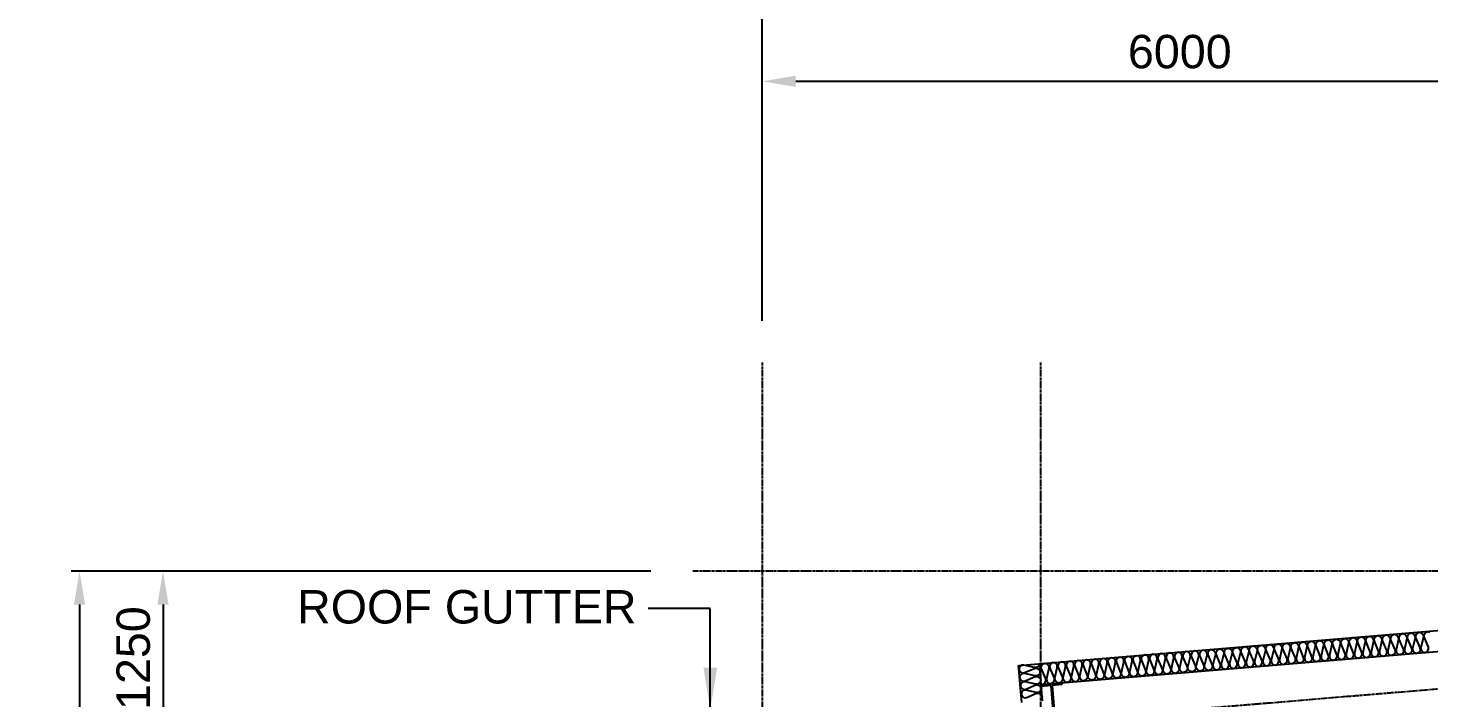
# Model space of a CAD drawing. Header units: millimetres. Extents: x 66027 to 360317, y -114806 to -64032.
# Drawn here: x 307540 to 317607, y -76359 to -71542 of the extents above; entities that cross this region are included whole.
import ezdxf

# ---------------------------------------------------------------- set-up
doc = ezdxf.new("R2010")
doc.units = ezdxf.units.MM
doc.header["$LTSCALE"] = 140
doc.linetypes.add('CENTER', pattern=[2, 1.25, -0.25, 0.25, -0.25])
doc.layers.get('Defpoints').update_dxf_attribs({"color": 175})
for name, color, linetype in [('C_CEN', 1, 'CENTER'), ('C_TEXT_01', 2, 'Continuous'), ('DIM-SCALE', 7, 'Continuous'), ('HAT', 8, 'Continuous')]:
    doc.layers.add(name, color=color, linetype=linetype)
doc.styles.add('Arial', font='arial.ttf')
doc.styles.add('돋움', font='')
doc.styles.get('돋움').set_extended_font_data('Dotum')
doc.dimstyles.new('일반도면_0050', dxfattribs={"dimtxt": 200, "dimasz": 200, "dimexe": 50, "dimexo": 250, "dimgap": 75, "dimtad": 1, "dimdec": 0, "dimzin": 0, "dimdsep": 46, "dimtxsty": 'Arial', "dimcen": -250, "dimclrd": 7, "dimclre": 7, "dimclrt": 2, "dimadec": 0, "dimazin": 0, "dimtfac": 1, "dimtdec": 0, "dimtix": 1, "dimtmove": 2, "dimatfit": 3, "dimfxl": 1, "dimtolj": 1, "dimtzin": 0, "dimarcsym": 0})
doc.dimstyles.new('일반도면_0080', dxfattribs={"dimtxt": 240, "dimasz": 200, "dimexe": 80, "dimexo": 240, "dimgap": 80, "dimtad": 1, "dimdec": 0, "dimzin": 0, "dimdsep": 46, "dimtxsty": '돋움', "dimcen": -400, "dimclrd": 7, "dimclre": 7, "dimclrt": 2, "dimadec": 8, "dimazin": 0, "dimtfac": 1, "dimtdec": 4, "dimtix": 1, "dimtmove": 2, "dimatfit": 3, "dimfxl": 1, "dimtolj": 1, "dimtzin": 0, "dimarcsym": 0})

# ---------------------------------------------------------------- blocks, each defined once
blk = doc.blocks.new('*D184')
at = {"layer": 'Defpoints', "color": 0}
for p in [(318816, -71925), (312816, -73947), (318816, -73947)]:
    blk.add_point(p, dxfattribs=at)
at = {"layer": 'DIM-SCALE', "color": 7, "lineweight": -2}
for p, q in [((312816, -73647), (312816, -71865)), ((318816, -73647), (318816, -71865)), ((313056, -71925), (318576, -71925))]:
    blk.add_line(p, q, dxfattribs=at)
at = {"layer": 'DIM-SCALE', "color": 7}
for points in [[(313056, -71885), (313056, -71965), (312816, -71925)], [(318576, -71885), (318576, -71965), (318816, -71925)]]:
    blk.add_solid(points, dxfattribs=at)
at = {"layer": 'DIM-SCALE', "color": 2, "insert": (315816, -71713), "char_height": 240, "attachment_point": 5, "style": 'Arial'}
blk.add_mtext('\\A1;6000', dxfattribs=at)
blk = doc.blocks.new('*D189')
at = {"layer": 'Defpoints', "color": 0}
for p in [(327816, -71325), (327816, -73347), (312816, -73947)]:
    blk.add_point(p, dxfattribs=at)
at = {"layer": 'DIM-SCALE', "color": 7, "lineweight": -2}
for p, q in [((312816, -73647), (312816, -71265)), ((327816, -73047), (327816, -71265)), ((313056, -71325), (327576, -71325))]:
    blk.add_line(p, q, dxfattribs=at)
at = {"layer": 'DIM-SCALE', "color": 7}
for points in [[(313056, -71285), (313056, -71365), (312816, -71325)], [(327576, -71285), (327576, -71365), (327816, -71325)]]:
    blk.add_solid(points, dxfattribs=at)
at = {"layer": 'DIM-SCALE', "color": 2, "insert": (320316, -71113), "char_height": 240, "attachment_point": 5, "style": 'Arial'}
blk.add_mtext('\\A1;15000', dxfattribs=at)
blk = doc.blocks.new('*D200')
at = {"layer": 'Defpoints', "color": 0}
for p in [(312316, -75447), (307910, -83447), (312541, -83447)]:
    blk.add_point(p, dxfattribs=at)
at = {"layer": 'DIM-SCALE', "color": 7, "lineweight": -2}
for p, q in [((312016, -75447), (307850, -75447)), ((307910, -75687), (307910, -83207)), ((312241, -83447), (307850, -83447))]:
    blk.add_line(p, q, dxfattribs=at)
at = {"layer": 'DIM-SCALE', "color": 7}
for points in [[(307870, -75687), (307950, -75687), (307910, -75447)], [(307870, -83207), (307950, -83207), (307910, -83447)]]:
    blk.add_solid(points, dxfattribs=at)
at = {"layer": 'DIM-SCALE', "color": 2, "insert": (307697, -79447), "char_height": 240, "attachment_point": 5, "rotation": 90, "style": 'Arial'}
blk.add_mtext('\\A1;8000', dxfattribs=at)
blk = doc.blocks.new('*D201')
at = {"layer": 'Defpoints', "color": 0}
for p in [(312316, -75447), (308510, -76697), (312316, -76697)]:
    blk.add_point(p, dxfattribs=at)
at = {"layer": 'DIM-SCALE', "color": 7, "lineweight": -2}
for p, q in [((312016, -75447), (308450, -75447)), ((308510, -75687), (308510, -76457)), ((312016, -76697), (308450, -76697))]:
    blk.add_line(p, q, dxfattribs=at)
at = {"layer": 'DIM-SCALE', "color": 7}
for points in [[(308470, -75687), (308550, -75687), (308510, -75447)], [(308470, -76457), (308550, -76457), (308510, -76697)]]:
    blk.add_solid(points, dxfattribs=at)
at = {"layer": 'DIM-SCALE', "color": 2, "insert": (308297, -76072), "char_height": 240, "attachment_point": 5, "rotation": 90, "style": 'Arial'}
blk.add_mtext('\\A1;1250', dxfattribs=at)
blk = doc.blocks.new('A$C65E96223')
at = {"layer": 'HAT', "color": 8, "ltscale": 0.1, "extrusion": (0, 0, -1)}
for p, q in [((-74, 0), (74, 0)), ((-74, -13), (-74, 0)), ((74, 0), (74, -13)), ((-4, -13), (-74, -13)), ((74, -13), (4, -13)), ((-74, -254), (-4, -254)), ((-74, -267), (-74, -254)), ((74, -267), (-74, -267)), ((4, -254), (74, -254)), ((74, -254), (74, -267))]:
    blk.add_line(p, q, dxfattribs=at)
at = {"layer": 'HAT', "color": 8, "ltscale": 0.1}
for points in [[(-4, -254), (-4, -13)], [(4, -13), (4, -254)]]:
    blk.add_lwpolyline(points, dxfattribs=at)
blk.add_point((1, -100), dxfattribs=at)
blk.add_point((1, -100), dxfattribs=at)

msp = doc.modelspace()

# ---------------------------------------------------------------- linework, layer by layer
at = {"layer": 'C_CEN', "color": 1, "ltscale": 0.1}
for p, q in [((312816.2, -73946.7), (312816.2, -83946.7)), ((314816.2, -73946.7), (314816.2, -83946.7)), ((328316.2, -75446.7), (312316.2, -75446.7)), ((312731.2, -76703.8), (327901.2, -75439.6))]:
    msp.add_line(p, q, dxfattribs=at)
at = {"layer": 'HAT'}
for p, q in [((314658, -76124.8), (325905.1, -75187.5)), ((314819.9, -76261.8), (325768.1, -75349.5)), ((317341.5, -75907.2), (317357.4, -75899.8)), ((317357.4, -75899.8), (317374.4, -75904.5)), ((317392.1, -75918), (317401.3, -75902.2)), ((317401.3, -75902.2), (317417.2, -75894.9)), ((317417.2, -75894.9), (317434.2, -75899.5)), ((317434.2, -75899.5), (317445.9, -75913.5)), ((317451.9, -75913), (317461.1, -75897.2)), ((317461.1, -75897.2), (317477, -75889.9)), ((317477, -75889.9), (317494, -75894.5)), ((317494, -75894.5), (317505.7, -75908.6)), ((317511.6, -75908.1), (317520.9, -75892.2)), ((317520.9, -75892.2), (317536.8, -75884.9)), ((317536.8, -75884.9), (317553.8, -75889.5)), ((317553.8, -75889.5), (317565.5, -75903.6)), ((317565.5, -75903.6), (317566.8, -75920)), ((317571.4, -75903.1), (317580.7, -75887.3)), ((317572.8, -75919.5), (317571.4, -75903.1)), ((317580.7, -75887.3), (317596.6, -75879.9)), ((317596.6, -75879.9), (317613.5, -75884.5)), ((316085.8, -76011.8), (316101.8, -76004.5)), ((316101.8, -76004.5), (316118.7, -76009.1)), ((316145.6, -76006.8), (316161.6, -75999.5)), ((316161.6, -75999.5), (316178.5, -76004.1)), ((316178.5, -76004.1), (316190.2, -76018.2)), ((316196.2, -76017.7), (316205.4, -76001.9)), ((316205.4, -76001.9), (316221.4, -75994.5)), ((316221.4, -75994.5), (316238.3, -75999.1)), ((316238.3, -75999.1), (316250, -76013.2)), ((316256, -76012.7), (316265.2, -75996.9)), ((316265.2, -75996.9), (316281.2, -75989.5)), ((316281.2, -75989.5), (316298.1, -75994.1)), ((316298.1, -75994.1), (316309.8, -76008.2)), ((316315.8, -76007.7), (316325, -75991.9)), ((316325, -75991.9), (316341, -75984.6)), ((316341, -75984.6), (316357.9, -75989.2)), ((316357.9, -75989.2), (316369.6, -76003.2)), ((316369.6, -76003.2), (316371, -76019.7)), ((316375.6, -76002.7), (316384.8, -75986.9)), ((316377, -76019.2), (316375.6, -76002.7)), ((316384.8, -75986.9), (316400.8, -75979.6)), ((316400.8, -75979.6), (316417.7, -75984.2)), ((316417.7, -75984.2), (316429.4, -75998.3)), ((316429.4, -75998.3), (316430.8, -76014.7)), ((316435.4, -75997.8), (316444.6, -75981.9)), ((316436.8, -76014.2), (316435.4, -75997.8)), ((316444.6, -75981.9), (316460.5, -75974.6)), ((316460.5, -75974.6), (316477.5, -75979.2)), ((316477.5, -75979.2), (316489.2, -75993.3)), ((316489.2, -75993.3), (316490.6, -76009.7)), ((316495.2, -75992.8), (316504.4, -75977)), ((316496.5, -76009.2), (316495.2, -75992.8)), ((316504.4, -75977), (316520.3, -75969.6)), ((316520.3, -75969.6), (316537.3, -75974.2)), ((316550.4, -76004.7), (316532.7, -76081.5)), ((316537.3, -75974.2), (316549, -75988.3)), ((316549, -75988.3), (316550.4, -76004.7)), ((316555, -75987.8), (316564.2, -75972)), ((316556.3, -76004.2), (316555, -75987.8)), ((316586.5, -76077), (316556.3, -76004.2)), ((316564.2, -75972), (316580.1, -75964.6)), ((316580.1, -75964.6), (316597.1, -75969.2)), ((316610.1, -75999.7), (316592.5, -76076.5)), ((316597.1, -75969.2), (316608.8, -75983.3)), ((316608.8, -75983.3), (316610.1, -75999.7)), ((316614.8, -75982.8), (316624, -75967)), ((316616.1, -75999.3), (316614.8, -75982.8)), ((316646.3, -76072), (316616.1, -75999.3)), ((316624, -75967), (316639.9, -75959.6)), ((316639.9, -75959.6), (316656.9, -75964.2)), ((316669.9, -75994.8), (316652.3, -76071.5)), ((316656.9, -75964.2), (316668.6, -75978.3)), ((316668.6, -75978.3), (316669.9, -75994.8)), ((316674.6, -75977.8), (316683.8, -75962)), ((316675.9, -75994.3), (316674.6, -75977.8)), ((316706.1, -76067), (316675.9, -75994.3)), ((316683.8, -75962), (316699.7, -75954.7)), ((316699.7, -75954.7), (316716.7, -75959.3)), ((316729.7, -75989.8), (316712, -76066.5)), ((316716.7, -75959.3), (316728.4, -75973.3)), ((316728.4, -75973.3), (316729.7, -75989.8)), ((316734.3, -75972.8), (316743.6, -75957)), ((316735.7, -75989.3), (316734.3, -75972.8)), ((316765.9, -76062), (316735.7, -75989.3)), ((316743.6, -75957), (316759.5, -75949.7)), ((316759.5, -75949.7), (316776.4, -75954.3)), ((316789.5, -75984.8), (316771.8, -76061.5)), ((316776.4, -75954.3), (316788.2, -75968.4)), ((316788.2, -75968.4), (316789.5, -75984.8)), ((316794.1, -75967.9), (316803.4, -75952)), ((316795.5, -75984.3), (316794.1, -75967.9)), ((316825.7, -76057.1), (316795.5, -75984.3)), ((316803.4, -75952), (316819.3, -75944.7)), ((316819.3, -75944.7), (316836.2, -75949.3)), ((316849.3, -75979.8), (316831.6, -76056.6)), ((316836.2, -75949.3), (316848, -75963.4)), ((316848, -75963.4), (316849.3, -75979.8)), ((316853.9, -75962.9), (316863.1, -75947.1)), ((316855.3, -75979.3), (316853.9, -75962.9)), ((316885.4, -76052.1), (316855.3, -75979.3)), ((316863.1, -75947.1), (316879.1, -75939.7)), ((316879.1, -75939.7), (316896, -75944.3)), ((316909.1, -75974.8), (316891.4, -76051.6)), ((316896, -75944.3), (316907.7, -75958.4)), ((316907.7, -75958.4), (316909.1, -75974.8)), ((316913.7, -75957.9), (316922.9, -75942.1)), ((316915.1, -75974.3), (316913.7, -75957.9)), ((316945.2, -76047.1), (316915.1, -75974.3)), ((316922.9, -75942.1), (316938.9, -75934.7)), ((316938.9, -75934.7), (316955.8, -75939.3)), ((316968.9, -75969.9), (316951.2, -76046.6)), ((316955.8, -75939.3), (316967.5, -75953.4)), ((316967.5, -75953.4), (316968.9, -75969.9)), ((316973.5, -75952.9), (316982.7, -75937.1)), ((316974.9, -75969.4), (316973.5, -75952.9)), ((317005, -76042.1), (316974.9, -75969.4)), ((316982.7, -75937.1), (316998.7, -75929.7)), ((316998.7, -75929.7), (317015.6, -75934.4)), ((317028.7, -75964.9), (317011, -76041.6)), ((317015.6, -75934.4), (317027.3, -75948.4)), ((317027.3, -75948.4), (317028.7, -75964.9)), ((317033.3, -75947.9), (317042.5, -75932.1)), ((317034.7, -75964.4), (317033.3, -75947.9)), ((317064.8, -76037.1), (317034.7, -75964.4)), ((317042.5, -75932.1), (317058.5, -75924.8)), ((317058.5, -75924.8), (317075.4, -75929.4)), ((317088.5, -75959.9), (317070.8, -76036.6)), ((317075.4, -75929.4), (317087.1, -75943.4)), ((317087.1, -75943.4), (317088.5, -75959.9)), ((317093.1, -75942.9), (317102.3, -75927.1)), ((317094.5, -75959.4), (317093.1, -75942.9)), ((317124.6, -76032.1), (317094.5, -75959.4)), ((317102.3, -75927.1), (317118.3, -75919.8)), ((317118.3, -75919.8), (317135.2, -75924.4)), ((317148.3, -75954.9), (317130.6, -76031.6)), ((317135.2, -75924.4), (317146.9, -75938.5)), ((317146.9, -75938.5), (317148.3, -75954.9)), ((317152.9, -75938), (317162.1, -75922.1)), ((317154.3, -75954.4), (317152.9, -75938)), ((317184.4, -76027.2), (317154.3, -75954.4)), ((317162.1, -75922.1), (317178.1, -75914.8)), ((317178.1, -75914.8), (317195, -75919.4)), ((317208.1, -75949.9), (317190.4, -76026.7)), ((317195, -75919.4), (317206.7, -75933.5)), ((317206.7, -75933.5), (317208.1, -75949.9)), ((317212.7, -75933), (317221.9, -75917.2)), ((317214.1, -75949.4), (317212.7, -75933)), ((317244.2, -76022.2), (317214.1, -75949.4)), ((317221.9, -75917.2), (317237.8, -75909.8)), ((317237.8, -75909.8), (317254.8, -75914.4)), ((317267.9, -75944.9), (317250.2, -76021.7)), ((317254.8, -75914.4), (317266.5, -75928.5)), ((317266.5, -75928.5), (317267.9, -75944.9)), ((317272.5, -75928), (317281.7, -75912.2)), ((317273.8, -75944.4), (317272.5, -75928)), ((317304, -76017.2), (317273.8, -75944.4)), ((317281.7, -75912.2), (317297.6, -75904.8)), ((317297.6, -75904.8), (317314.6, -75909.4)), ((317327.7, -75940), (317310, -76016.7)), ((317314.6, -75909.4), (317326.3, -75923.5)), ((317326.3, -75923.5), (317327.7, -75940)), ((317332.3, -75923), (317341.5, -75907.2)), ((317333.6, -75939.5), (317332.3, -75923)), ((317363.8, -76012.2), (317333.6, -75939.5)), ((317387.5, -75935), (317369.8, -76011.7)), ((317374.4, -75904.5), (317386.1, -75918.5)), ((317386.1, -75918.5), (317387.5, -75935)), ((317393.4, -75934.5), (317392.1, -75918)), ((317423.6, -76007.2), (317393.4, -75934.5)), ((317447.2, -75930), (317429.6, -76006.7)), ((317445.9, -75913.5), (317447.2, -75930)), ((317453.2, -75929.5), (317451.9, -75913)), ((317483.4, -76002.2), (317453.2, -75929.5)), ((317484.7, -76018.7), (317483.4, -76002.2)), ((317507, -75925), (317489.4, -76001.7)), ((317489.4, -76001.7), (317490.7, -76018.2)), ((317505.7, -75908.6), (317507, -75925)), ((317513, -75924.5), (317511.6, -75908.1)), ((317543.2, -75997.3), (317513, -75924.5)), ((317544.5, -76013.7), (317543.2, -75997.3)), ((317566.8, -75920), (317549.1, -75996.8)), ((317549.1, -75996.8), (317550.5, -76013.2)), ((317603, -75992.3), (317572.8, -75919.5)), ((317604.3, -76008.7), (317603, -75992.3)), ((314905.9, -76104.1), (314890, -76111.5)), ((314922.9, -76108.7), (314905.9, -76104.1)), ((314965.7, -76099.2), (314949.8, -76106.5)), ((314982.7, -76103.8), (314965.7, -76099.2)), ((314994.4, -76117.8), (314982.7, -76103.8)), ((315009.6, -76101.5), (315000.4, -76117.3)), ((315025.5, -76094.2), (315009.6, -76101.5)), ((315042.5, -76098.8), (315025.5, -76094.2)), ((315054.2, -76112.9), (315042.5, -76098.8)), ((315069.4, -76096.5), (315060.1, -76112.4)), ((315085.3, -76089.2), (315069.4, -76096.5)), ((315102.3, -76093.8), (315085.3, -76089.2)), ((315114, -76107.9), (315102.3, -76093.8)), ((315129.2, -76091.6), (315119.9, -76107.4)), ((315145.1, -76084.2), (315129.2, -76091.6)), ((315162, -76088.8), (315145.1, -76084.2)), ((315173.8, -76102.9), (315162, -76088.8)), ((315175.1, -76119.3), (315173.8, -76102.9)), ((315189, -76086.6), (315179.7, -76102.4)), ((315179.7, -76102.4), (315181.1, -76118.8)), ((315204.9, -76079.2), (315189, -76086.6)), ((315221.8, -76083.8), (315204.9, -76079.2)), ((315233.5, -76097.9), (315221.8, -76083.8)), ((315234.9, -76114.4), (315233.5, -76097.9)), ((315248.7, -76081.6), (315239.5, -76097.4)), ((315239.5, -76097.4), (315240.9, -76113.9)), ((315264.7, -76074.2), (315248.7, -76081.6)), ((315281.6, -76078.8), (315264.7, -76074.2)), ((315293.3, -76092.9), (315281.6, -76078.8)), ((315294.7, -76109.4), (315293.3, -76092.9)), ((315308.5, -76076.6), (315299.3, -76092.4)), ((315299.3, -76092.4), (315300.7, -76108.9)), ((315324.5, -76069.3), (315308.5, -76076.6)), ((315341.4, -76073.9), (315324.5, -76069.3)), ((315336.8, -76181.1), (315354.5, -76104.4)), ((315353.1, -76087.9), (315341.4, -76073.9)), ((315354.5, -76104.4), (315353.1, -76087.9)), ((315368.3, -76071.6), (315359.1, -76087.4)), ((315359.1, -76087.4), (315360.5, -76103.9)), ((315360.5, -76103.9), (315390.6, -76176.6)), ((315384.3, -76064.3), (315368.3, -76071.6)), ((315401.2, -76068.9), (315384.3, -76064.3)), ((315396.6, -76176.1), (315414.3, -76099.4)), ((315412.9, -76083), (315401.2, -76068.9)), ((315414.3, -76099.4), (315412.9, -76083)), ((315428.1, -76066.6), (315418.9, -76082.5)), ((315418.9, -76082.5), (315420.3, -76098.9)), ((315420.3, -76098.9), (315450.4, -76171.7)), ((315444.1, -76059.3), (315428.1, -76066.6)), ((315461, -76063.9), (315444.1, -76059.3)), ((315456.4, -76171.2), (315474.1, -76094.4)), ((315472.7, -76078), (315461, -76063.9)), ((315474.1, -76094.4), (315472.7, -76078)), ((315487.9, -76061.7), (315478.7, -76077.5)), ((315478.7, -76077.5), (315480.1, -76093.9)), ((315480.1, -76093.9), (315510.2, -76166.7)), ((315503.9, -76054.3), (315487.9, -76061.7)), ((315520.8, -76058.9), (315503.9, -76054.3)), ((315516.2, -76166.2), (315533.9, -76089.4)), ((315532.5, -76073), (315520.8, -76058.9)), ((315533.9, -76089.4), (315532.5, -76073)), ((315547.7, -76056.7), (315538.5, -76072.5)), ((315538.5, -76072.5), (315539.9, -76088.9)), ((315539.9, -76088.9), (315570, -76161.7)), ((315563.7, -76049.3), (315547.7, -76056.7)), ((315580.6, -76053.9), (315563.7, -76049.3)), ((315576, -76161.2), (315593.7, -76084.5)), ((315592.3, -76068), (315580.6, -76053.9)), ((315593.7, -76084.5), (315592.3, -76068)), ((315607.5, -76051.7), (315598.3, -76067.5)), ((315598.3, -76067.5), (315599.7, -76084)), ((315599.7, -76084), (315629.8, -76156.7)), ((315623.4, -76044.3), (315607.5, -76051.7)), ((315640.4, -76049), (315623.4, -76044.3)), ((315635.8, -76156.2), (315653.5, -76079.5)), ((315652.1, -76063), (315640.4, -76049)), ((315653.5, -76079.5), (315652.1, -76063)), ((315667.3, -76046.7), (315658.1, -76062.5)), ((315658.1, -76062.5), (315659.4, -76079)), ((315659.4, -76079), (315689.6, -76151.7)), ((315683.2, -76039.4), (315667.3, -76046.7)), ((315700.2, -76044), (315683.2, -76039.4)), ((315695.6, -76151.2), (315713.3, -76074.5)), ((315711.9, -76058), (315700.2, -76044)), ((315713.3, -76074.5), (315711.9, -76058)), ((315727.1, -76041.7), (315717.9, -76057.5)), ((315717.9, -76057.5), (315719.2, -76074)), ((315719.2, -76074), (315749.4, -76146.7)), ((315743, -76034.4), (315727.1, -76041.7)), ((315760, -76039), (315743, -76034.4)), ((315755.4, -76146.2), (315773.1, -76069.5)), ((315771.7, -76053.1), (315760, -76039)), ((315773.1, -76069.5), (315771.7, -76053.1)), ((315786.9, -76036.7), (315777.7, -76052.6)), ((315777.7, -76052.6), (315779, -76069)), ((315779, -76069), (315809.2, -76141.8)), ((315802.8, -76029.4), (315786.9, -76036.7)), ((315819.8, -76034), (315802.8, -76029.4)), ((315815.2, -76141.3), (315832.8, -76064.5)), ((315831.5, -76048.1), (315819.8, -76034)), ((315832.8, -76064.5), (315831.5, -76048.1)), ((315846.7, -76031.8), (315837.5, -76047.6)), ((315837.5, -76047.6), (315838.8, -76064)), ((315838.8, -76064), (315869, -76136.8)), ((315862.6, -76024.4), (315846.7, -76031.8)), ((315879.6, -76029), (315862.6, -76024.4)), ((315874.9, -76136.3), (315892.6, -76059.5)), ((315891.3, -76043.1), (315879.6, -76029)), ((315892.6, -76059.5), (315891.3, -76043.1)), ((315906.5, -76026.8), (315897.2, -76042.6)), ((315897.2, -76042.6), (315898.6, -76059)), ((315898.6, -76059), (315928.8, -76131.8)), ((315922.4, -76019.4), (315906.5, -76026.8)), ((315939.3, -76024), (315922.4, -76019.4)), ((315934.7, -76131.3), (315952.4, -76054.6)), ((315951.1, -76038.1), (315939.3, -76024)), ((315952.4, -76054.6), (315951.1, -76038.1)), ((315966.3, -76021.8), (315957, -76037.6)), ((315957, -76037.6), (315958.4, -76054.1)), ((315958.4, -76054.1), (315988.6, -76126.8)), ((315982.2, -76014.4), (315966.3, -76021.8)), ((315999.1, -76019.1), (315982.2, -76014.4)), ((315994.5, -76126.3), (316012.2, -76049.6)), ((316010.9, -76033.1), (315999.1, -76019.1)), ((316012.2, -76049.6), (316010.9, -76033.1)), ((316026, -76016.8), (316016.8, -76032.6)), ((316016.8, -76032.6), (316018.2, -76049.1)), ((316018.2, -76049.1), (316048.3, -76121.8)), ((316042, -76009.5), (316026, -76016.8)), ((316042, -76009.5), (316058.9, -76014.1)), ((316072, -76044.6), (316054.3, -76121.3)), ((316058.9, -76014.1), (316070.6, -76028.2)), ((316070.6, -76028.2), (316072, -76044.6)), ((316076.6, -76027.7), (316085.8, -76011.8)), ((316078, -76044.1), (316076.6, -76027.7)), ((316108.1, -76116.8), (316078, -76044.1)), ((316131.8, -76039.6), (316114.1, -76116.3)), ((316118.7, -76009.1), (316130.4, -76023.2)), ((316130.4, -76023.2), (316131.8, -76039.6)), ((316136.4, -76022.7), (316145.6, -76006.8)), ((316137.8, -76039.1), (316136.4, -76022.7)), ((316167.9, -76111.9), (316137.8, -76039.1)), ((316191.6, -76034.6), (316173.9, -76111.4)), ((316190.2, -76018.2), (316191.6, -76034.6)), ((316197.6, -76034.1), (316196.2, -76017.7)), ((316227.7, -76106.9), (316197.6, -76034.1)), ((316251.4, -76029.6), (316233.7, -76106.4)), ((316250, -76013.2), (316251.4, -76029.6)), ((316257.4, -76029.1), (316256, -76012.7)), ((316287.5, -76101.9), (316257.4, -76029.1)), ((316288.9, -76118.3), (316287.5, -76101.9)), ((316311.2, -76024.7), (316293.5, -76101.4)), ((316293.5, -76101.4), (316294.9, -76117.8)), ((316309.8, -76008.2), (316311.2, -76024.7)), ((316317.2, -76024.2), (316315.8, -76007.7)), ((316347.3, -76096.9), (316317.2, -76024.2)), ((316348.7, -76113.4), (316347.3, -76096.9)), ((316371, -76019.7), (316353.3, -76096.4)), ((316353.3, -76096.4), (316354.7, -76112.9)), ((316407.1, -76091.9), (316377, -76019.2)), ((316408.5, -76108.4), (316407.1, -76091.9)), ((316430.8, -76014.7), (316413.1, -76091.4)), ((316413.1, -76091.4), (316414.5, -76107.9)), ((316466.9, -76086.9), (316436.8, -76014.2)), ((316459, -76119.2), (316468.3, -76103.4)), ((316468.3, -76103.4), (316466.9, -76086.9)), ((316490.6, -76009.7), (316472.9, -76086.4)), ((316472.9, -76086.4), (316474.2, -76102.9)), ((316474.2, -76102.9), (316486, -76117)), ((316526.7, -76082), (316496.5, -76009.2)), ((316518.8, -76114.2), (316528.1, -76098.4)), ((316528.1, -76098.4), (316526.7, -76082)), ((316532.7, -76081.5), (316534, -76097.9)), ((316534, -76097.9), (316545.7, -76112)), ((316578.6, -76109.2), (316587.9, -76093.4)), ((316587.9, -76093.4), (316586.5, -76077)), ((316592.5, -76076.5), (316593.8, -76092.9)), ((316593.8, -76092.9), (316605.5, -76107)), ((316622.5, -76111.6), (316638.4, -76104.3)), ((316638.4, -76104.3), (316647.6, -76088.4)), ((316647.6, -76088.4), (316646.3, -76072)), ((316652.3, -76071.5), (316653.6, -76087.9)), ((316653.6, -76087.9), (316665.3, -76102)), ((316665.3, -76102), (316682.3, -76106.6)), ((316682.3, -76106.6), (316698.2, -76099.3)), ((316698.2, -76099.3), (316707.4, -76083.5)), ((316707.4, -76083.5), (316706.1, -76067)), ((316712, -76066.5), (316713.4, -76083)), ((316713.4, -76083), (316725.1, -76097)), ((316725.1, -76097), (316742.1, -76101.6)), ((316742.1, -76101.6), (316758, -76094.3)), ((316758, -76094.3), (316767.2, -76078.5)), ((316767.2, -76078.5), (316765.9, -76062)), ((316771.8, -76061.5), (316773.2, -76078)), ((316773.2, -76078), (316784.9, -76092.1)), ((316784.9, -76092.1), (316801.9, -76096.7)), ((316801.9, -76096.7), (316817.8, -76089.3)), ((316817.8, -76089.3), (316827, -76073.5)), ((316827, -76073.5), (316825.7, -76057.1)), ((316831.6, -76056.6), (316833, -76073)), ((316833, -76073), (316844.7, -76087.1)), ((316844.7, -76087.1), (316861.7, -76091.7)), ((316861.7, -76091.7), (316877.6, -76084.3)), ((316877.6, -76084.3), (316886.8, -76068.5)), ((316886.8, -76068.5), (316885.4, -76052.1)), ((316891.4, -76051.6), (316892.8, -76068)), ((316892.8, -76068), (316904.5, -76082.1)), ((316904.5, -76082.1), (316921.4, -76086.7)), ((316921.4, -76086.7), (316937.4, -76079.3)), ((316937.4, -76079.3), (316946.6, -76063.5)), ((316946.6, -76063.5), (316945.2, -76047.1)), ((316951.2, -76046.6), (316952.6, -76063)), ((316952.6, -76063), (316964.3, -76077.1)), ((316964.3, -76077.1), (316981.2, -76081.7)), ((316981.2, -76081.7), (316997.2, -76074.4)), ((316997.2, -76074.4), (317006.4, -76058.5)), ((317006.4, -76058.5), (317005, -76042.1)), ((317011, -76041.6), (317012.4, -76058)), ((317012.4, -76058), (317024.1, -76072.1)), ((317024.1, -76072.1), (317041, -76076.7)), ((317041, -76076.7), (317057, -76069.4)), ((317057, -76069.4), (317066.2, -76053.6)), ((317066.2, -76053.6), (317064.8, -76037.1)), ((317070.8, -76036.6), (317072.2, -76053.1)), ((317072.2, -76053.1), (317083.9, -76067.1)), ((317083.9, -76067.1), (317100.8, -76071.7)), ((317100.8, -76071.7), (317116.8, -76064.4)), ((317116.8, -76064.4), (317126, -76048.6)), ((317126, -76048.6), (317124.6, -76032.1)), ((317130.6, -76031.6), (317132, -76048.1)), ((317132, -76048.1), (317143.7, -76062.2)), ((317143.7, -76062.2), (317160.6, -76066.8)), ((317160.6, -76066.8), (317176.6, -76059.4)), ((317176.6, -76059.4), (317185.8, -76043.6)), ((317185.8, -76043.6), (317184.4, -76027.2)), ((317190.4, -76026.7), (317191.8, -76043.1)), ((317191.8, -76043.1), (317203.5, -76057.2)), ((317203.5, -76057.2), (317220.4, -76061.8)), ((317220.4, -76061.8), (317236.4, -76054.4)), ((317236.4, -76054.4), (317245.6, -76038.6)), ((317245.6, -76038.6), (317244.2, -76022.2)), ((317250.2, -76021.7), (317251.6, -76038.1)), ((317251.6, -76038.1), (317263.3, -76052.2)), ((317263.3, -76052.2), (317280.2, -76056.8)), ((317280.2, -76056.8), (317296.1, -76049.5)), ((317296.1, -76049.5), (317305.4, -76033.6)), ((317305.4, -76033.6), (317304, -76017.2)), ((317310, -76016.7), (317311.3, -76033.1)), ((317311.3, -76033.1), (317323.1, -76047.2)), ((317323.1, -76047.2), (317340, -76051.8)), ((317340, -76051.8), (317355.9, -76044.5)), ((317355.9, -76044.5), (317365.2, -76028.6)), ((317365.2, -76028.6), (317363.8, -76012.2)), ((317369.8, -76011.7), (317371.1, -76028.2)), ((317371.1, -76028.2), (317382.8, -76042.2)), ((317382.8, -76042.2), (317399.8, -76046.8)), ((317399.8, -76046.8), (317415.7, -76039.5)), ((317415.7, -76039.5), (317425, -76023.7)), ((317425, -76023.7), (317423.6, -76007.2)), ((317429.6, -76006.7), (317430.9, -76023.2)), ((317430.9, -76023.2), (317442.6, -76037.2)), ((317442.6, -76037.2), (317459.6, -76041.9)), ((317459.6, -76041.9), (317475.5, -76034.5)), ((317475.5, -76034.5), (317484.7, -76018.7)), ((317490.7, -76018.2), (317502.4, -76032.3)), ((317502.4, -76032.3), (317519.4, -76036.9)), ((317519.4, -76036.9), (317535.3, -76029.5)), ((317535.3, -76029.5), (317544.5, -76013.7)), ((317550.5, -76013.2), (317562.2, -76027.3)), ((317562.2, -76027.3), (317579.2, -76031.9)), ((317579.2, -76031.9), (317595.1, -76024.5)), ((317595.1, -76024.5), (317604.3, -76008.7)), ((314680.1, -76390.9), (314658, -76124.8)), ((314664.8, -76134.8), (314660.2, -76151.7)), ((314660.2, -76151.7), (314667.6, -76167.7)), ((314678.9, -76123.1), (314664.8, -76134.8)), ((314669.8, -76194.6), (314665.2, -76211.5)), ((314667.6, -76167.7), (314683.4, -76176.9)), ((314683.9, -76182.9), (314669.8, -76194.6)), ((314695.3, -76121.7), (314678.9, -76123.1)), ((314683.4, -76176.9), (314699.8, -76175.5)), ((314700.3, -76181.5), (314683.9, -76182.9)), ((314772.1, -76139.4), (314695.3, -76121.7)), ((314699.8, -76175.5), (314772.6, -76145.4)), ((314777, -76199.2), (314700.3, -76181.5)), ((314704.8, -76235.3), (314777.5, -76205.1)), ((314788.5, -76138), (314772.1, -76139.4)), ((314772.6, -76145.4), (314789, -76144)), ((314793.5, -76197.8), (314777, -76199.2)), ((314777.5, -76205.1), (314794, -76203.8)), ((314802.6, -76126.3), (314788.5, -76138)), ((314789, -76144), (314804.8, -76153.2)), ((314807.6, -76186.1), (314793.5, -76197.8)), ((314794, -76203.8), (314809.8, -76213)), ((314806.4, -76112.4), (314802.6, -76126.3)), ((314804.8, -76153.2), (314812.2, -76169.1)), ((314829.6, -76378.4), (314807.4, -76112.3)), ((314812.2, -76169.1), (314807.6, -76186.1)), ((314821, -76132.3), (314830.2, -76116.5)), ((314822.3, -76148.7), (314821, -76132.3)), ((314852.5, -76221.5), (314822.3, -76148.7)), ((314830.2, -76116.5), (314846.1, -76109.1)), ((314846.1, -76109.1), (314863.1, -76113.7)), ((314876.2, -76144.2), (314858.5, -76221)), ((314863.1, -76113.7), (314874.8, -76127.8)), ((314874.8, -76127.8), (314876.2, -76144.2)), ((314890, -76111.5), (314880.8, -76127.3)), ((314880.8, -76127.3), (314882.1, -76143.7)), ((314882.1, -76143.7), (314912.3, -76216.5)), ((314918.3, -76216), (314936, -76139.3)), ((314934.6, -76122.8), (314922.9, -76108.7)), ((314936, -76139.3), (314934.6, -76122.8)), ((314949.8, -76106.5), (314940.6, -76122.3)), ((314940.6, -76122.3), (314941.9, -76138.8)), ((314941.9, -76138.8), (314972.1, -76211.5)), ((314978.1, -76211), (314995.7, -76134.3)), ((314995.7, -76134.3), (314994.4, -76117.8)), ((315000.4, -76117.3), (315001.7, -76133.8)), ((315001.7, -76133.8), (315031.9, -76206.5)), ((315037.8, -76206), (315055.5, -76129.3)), ((315039.2, -76222.5), (315037.8, -76206)), ((315055.5, -76129.3), (315054.2, -76112.9)), ((315060.1, -76112.4), (315061.5, -76128.8)), ((315061.5, -76128.8), (315091.7, -76201.5)), ((315091.7, -76201.5), (315093, -76218)), ((315097.6, -76201.1), (315115.3, -76124.3)), ((315099, -76217.5), (315097.6, -76201.1)), ((315115.3, -76124.3), (315114, -76107.9)), ((315119.9, -76107.4), (315121.3, -76123.8)), ((315121.3, -76123.8), (315151.5, -76196.6)), ((315151.5, -76196.6), (315152.8, -76213)), ((315157.4, -76196.1), (315175.1, -76119.3)), ((315158.8, -76212.5), (315157.4, -76196.1)), ((315181.1, -76118.8), (315211.2, -76191.6)), ((315211.2, -76191.6), (315212.6, -76208)), ((315217.2, -76191.1), (315234.9, -76114.4)), ((315218.6, -76207.5), (315217.2, -76191.1)), ((315240.9, -76113.9), (315271, -76186.6)), ((315272.4, -76203), (315263.2, -76218.9)), ((315271, -76186.6), (315272.4, -76203)), ((315277, -76186.1), (315294.7, -76109.4)), ((315278.4, -76202.5), (315277, -76186.1)), ((315290.1, -76216.6), (315278.4, -76202.5)), ((315300.7, -76108.9), (315330.8, -76181.6)), ((315332.2, -76198.1), (315323, -76213.9)), ((315330.8, -76181.6), (315332.2, -76198.1)), ((315338.2, -76197.6), (315336.8, -76181.1)), ((315349.9, -76211.6), (315338.2, -76197.6)), ((315392, -76193.1), (315382.8, -76208.9)), ((315390.6, -76176.6), (315392, -76193.1)), ((315398, -76192.6), (315396.6, -76176.1)), ((315409.7, -76206.7), (315398, -76192.6)), ((315442.6, -76203.9), (315426.6, -76211.3)), ((315451.8, -76188.1), (315442.6, -76203.9)), ((315450.4, -76171.7), (315451.8, -76188.1)), ((315457.8, -76187.6), (315456.4, -76171.2)), ((315469.5, -76201.7), (315457.8, -76187.6)), ((315486.4, -76206.3), (315469.5, -76201.7)), ((315502.4, -76198.9), (315486.4, -76206.3)), ((315511.6, -76183.1), (315502.4, -76198.9)), ((315510.2, -76166.7), (315511.6, -76183.1)), ((315517.6, -76182.6), (315516.2, -76166.2)), ((315529.3, -76196.7), (315517.6, -76182.6)), ((315546.2, -76201.3), (315529.3, -76196.7)), ((315562.2, -76194), (315546.2, -76201.3)), ((315571.4, -76178.1), (315562.2, -76194)), ((315570, -76161.7), (315571.4, -76178.1)), ((315577.4, -76177.6), (315576, -76161.2)), ((315589.1, -76191.7), (315577.4, -76177.6)), ((315606, -76196.3), (315589.1, -76191.7)), ((315621.9, -76189), (315606, -76196.3)), ((315631.2, -76173.1), (315621.9, -76189)), ((315629.8, -76156.7), (315631.2, -76173.1)), ((315637.1, -76172.6), (315635.8, -76156.2)), ((315648.9, -76186.7), (315637.1, -76172.6)), ((315665.8, -76191.3), (315648.9, -76186.7)), ((315681.7, -76184), (315665.8, -76191.3)), ((315691, -76168.2), (315681.7, -76184)), ((315689.6, -76151.7), (315691, -76168.2)), ((315696.9, -76167.7), (315695.6, -76151.2)), ((315708.6, -76181.7), (315696.9, -76167.7)), ((315725.6, -76186.4), (315708.6, -76181.7)), ((315741.5, -76179), (315725.6, -76186.4)), ((315750.8, -76163.2), (315741.5, -76179)), ((315749.4, -76146.7), (315750.8, -76163.2)), ((315756.7, -76162.7), (315755.4, -76146.2)), ((315768.4, -76176.8), (315756.7, -76162.7)), ((315785.4, -76181.4), (315768.4, -76176.8)), ((315801.3, -76174), (315785.4, -76181.4)), ((315810.5, -76158.2), (315801.3, -76174)), ((315809.2, -76141.8), (315810.5, -76158.2)), ((315816.5, -76157.7), (315815.2, -76141.3)), ((315828.2, -76171.8), (315816.5, -76157.7)), ((315845.2, -76176.4), (315828.2, -76171.8)), ((315861.1, -76169), (315845.2, -76176.4)), ((315870.3, -76153.2), (315861.1, -76169)), ((315869, -76136.8), (315870.3, -76153.2)), ((315876.3, -76152.7), (315874.9, -76136.3)), ((315888, -76166.8), (315876.3, -76152.7)), ((315905, -76171.4), (315888, -76166.8)), ((315920.9, -76164.1), (315905, -76171.4)), ((315930.1, -76148.2), (315920.9, -76164.1)), ((315928.8, -76131.8), (315930.1, -76148.2)), ((315936.1, -76147.7), (315934.7, -76131.3)), ((315947.8, -76161.8), (315936.1, -76147.7)), ((315964.8, -76166.4), (315947.8, -76161.8)), ((315980.7, -76159.1), (315964.8, -76166.4)), ((315989.9, -76143.3), (315980.7, -76159.1)), ((315988.6, -76126.8), (315989.9, -76143.3)), ((315995.9, -76142.8), (315994.5, -76126.3)), ((316007.6, -76156.8), (315995.9, -76142.8)), ((316024.6, -76161.4), (316007.6, -76156.8)), ((316040.5, -76154.1), (316024.6, -76161.4)), ((316049.7, -76138.3), (316040.5, -76154.1)), ((316048.3, -76121.8), (316049.7, -76138.3)), ((316054.3, -76121.3), (316055.7, -76137.8)), ((316055.7, -76137.8), (316067.4, -76151.8)), ((316067.4, -76151.8), (316084.3, -76156.5)), ((316084.3, -76156.5), (316100.3, -76149.1)), ((316100.3, -76149.1), (316109.5, -76133.3)), ((316109.5, -76133.3), (316108.1, -76116.8)), ((316114.1, -76116.3), (316115.5, -76132.8)), ((316115.5, -76132.8), (316127.2, -76146.9)), ((316127.2, -76146.9), (316144.1, -76151.5)), ((316144.1, -76151.5), (316160.1, -76144.1)), ((316160.1, -76144.1), (316169.3, -76128.3)), ((316169.3, -76128.3), (316167.9, -76111.9)), ((316173.9, -76111.4), (316175.3, -76127.8)), ((316175.3, -76127.8), (316187, -76141.9)), ((316187, -76141.9), (316203.9, -76146.5)), ((316203.9, -76146.5), (316219.9, -76139.1)), ((316219.9, -76139.1), (316229.1, -76123.3)), ((316229.1, -76123.3), (316227.7, -76106.9)), ((316233.7, -76106.4), (316235.1, -76122.8)), ((316235.1, -76122.8), (316246.8, -76136.9)), ((316246.8, -76136.9), (316263.7, -76141.5)), ((316263.7, -76141.5), (316279.7, -76134.2)), ((316279.7, -76134.2), (316288.9, -76118.3)), ((316294.9, -76117.8), (316306.6, -76131.9)), ((316306.6, -76131.9), (316323.5, -76136.5)), ((316323.5, -76136.5), (316339.5, -76129.2)), ((316339.5, -76129.2), (316348.7, -76113.4)), ((316354.7, -76112.9), (316366.4, -76126.9)), ((316366.4, -76126.9), (316383.3, -76131.5)), ((316383.3, -76131.5), (316399.3, -76124.2)), ((316399.3, -76124.2), (316408.5, -76108.4)), ((316414.5, -76107.9), (316426.2, -76122)), ((316426.2, -76122), (316443.1, -76126.6)), ((316443.1, -76126.6), (316459, -76119.2)), ((316486, -76117), (316502.9, -76121.6)), ((316502.9, -76121.6), (316518.8, -76114.2)), ((316545.7, -76112), (316562.7, -76116.6)), ((316562.7, -76116.6), (316578.6, -76109.2)), ((316605.5, -76107), (316622.5, -76111.6)), ((314665.2, -76211.5), (314672.5, -76227.4)), ((314674.8, -76254.4), (314670.2, -76271.3)), ((314670.2, -76271.3), (314677.5, -76287.2)), ((314672.5, -76227.4), (314688.4, -76236.7)), ((314688.9, -76242.6), (314674.8, -76254.4)), ((314677.5, -76287.2), (314693.3, -76296.5)), ((314693.8, -76302.4), (314679.8, -76314.1)), ((314688.4, -76236.7), (314704.8, -76235.3)), ((314705.3, -76241.3), (314688.9, -76242.6)), ((314693.3, -76296.5), (314709.8, -76295.1)), ((314710.3, -76301.1), (314693.8, -76302.4)), ((314782, -76259), (314705.3, -76241.3)), ((314709.8, -76295.1), (314782.5, -76264.9)), ((314787, -76318.8), (314710.3, -76301.1)), ((314798.5, -76257.6), (314782, -76259)), ((314782.5, -76264.9), (314799, -76263.6)), ((314812.6, -76245.9), (314798.5, -76257.6)), ((314799, -76263.6), (314814.8, -76272.8)), ((314817.5, -76305.7), (314803.5, -76317.4)), ((314809.8, -76213), (314817.2, -76228.9)), ((314817.2, -76228.9), (314812.6, -76245.9)), ((314814.8, -76272.8), (314822.1, -76288.7)), ((314822.1, -76288.7), (314817.5, -76305.7)), ((314828.7, -76261.1), (314844.6, -76253.7)), ((314844.6, -76253.7), (314853.9, -76237.9)), ((314853.9, -76237.9), (314852.5, -76221.5)), ((314858.5, -76221), (314859.8, -76237.4)), ((314859.8, -76237.4), (314871.6, -76251.5)), ((314871.6, -76251.5), (314888.5, -76256.1)), ((314904.4, -76248.8), (314888.5, -76256.1)), ((314913.7, -76232.9), (314904.4, -76248.8)), ((314912.3, -76216.5), (314913.7, -76232.9)), ((314919.6, -76232.4), (314918.3, -76216)), ((314931.3, -76246.5), (314919.6, -76232.4)), ((314948.3, -76251.1), (314931.3, -76246.5)), ((314964.2, -76243.8), (314948.3, -76251.1)), ((314973.4, -76228), (314964.2, -76243.8)), ((314972.1, -76211.5), (314973.4, -76228)), ((314979.4, -76227.5), (314978.1, -76211)), ((314991.1, -76241.5), (314979.4, -76227.5)), ((315008.1, -76246.1), (314991.1, -76241.5)), ((315024, -76238.8), (315008.1, -76246.1)), ((315033.2, -76223), (315024, -76238.8)), ((315031.9, -76206.5), (315033.2, -76223)), ((315050.9, -76236.6), (315039.2, -76222.5)), ((315067.9, -76241.2), (315050.9, -76236.6)), ((315083.8, -76233.8), (315067.9, -76241.2)), ((315093, -76218), (315083.8, -76233.8)), ((315110.7, -76231.6), (315099, -76217.5)), ((315127.7, -76236.2), (315110.7, -76231.6)), ((315143.6, -76228.8), (315127.7, -76236.2)), ((315152.8, -76213), (315143.6, -76228.8)), ((315170.5, -76226.6), (315158.8, -76212.5)), ((315187.5, -76231.2), (315170.5, -76226.6)), ((315203.4, -76223.8), (315187.5, -76231.2)), ((315212.6, -76208), (315203.4, -76223.8)), ((315230.3, -76221.6), (315218.6, -76207.5)), ((315247.2, -76226.2), (315230.3, -76221.6)), ((315263.2, -76218.9), (315247.2, -76226.2)), ((315307, -76221.2), (315290.1, -76216.6)), ((315323, -76213.9), (315307, -76221.2)), ((315366.8, -76216.2), (315349.9, -76211.6)), ((315382.8, -76208.9), (315366.8, -76216.2)), ((315426.6, -76211.3), (315409.7, -76206.7)), ((314679.8, -76314.1), (314675.2, -76331.1)), ((314675.2, -76331.1), (314682.5, -76347)), ((314682.5, -76347), (314698.3, -76356.2)), ((314698.3, -76356.2), (314714.8, -76354.9)), ((314714.8, -76354.9), (314787.5, -76324.7)), ((314803.5, -76317.4), (314787, -76318.8)), ((314787.5, -76324.7), (314804, -76323.4)), ((314804, -76323.4), (314819.8, -76332.6)), ((314819.8, -76332.6), (314827.1, -76348.5)), ((314827.1, -76348.5), (314822.5, -76365.5))]:
    msp.add_line(p, q, dxfattribs=at)

# ---------------------------------------------------------------- block references
at = {"layer": 'HAT', "rotation": 4.763641690974123}
msp.add_blockref('A$C65E96223', (314893.6, -76255.7), dxfattribs=at)

# ---------------------------------------------------------------- texts
at = {"layer": 'C_TEXT_01', "style": 'Arial'}
msp.add_text('ROOF GUTTER', height=240, dxfattribs=at).set_placement((309472.8, -75822.9))

# ---------------------------------------------------------------- dimensions: what is measured, and where the dimension line sits
at = {"layer": 'DIM-SCALE'}
for base, p2, picture, middle in [((327816.2, -71325.3), (327816.2, -73346.7), '*D189', (320316.2, -71112.8)), ((318816.2, -71925.3), (318816.2, -73946.7), '*D184', (315816.2, -71712.8))]:
    dim = msp.add_linear_dim(base=base, p1=(312816.2, -73946.7), p2=p2, dimstyle='일반도면_0050', override={"dimscale": 1.2}, dxfattribs=at)
    dim.commit()
    dim.dimension.update_dxf_attribs({"geometry": picture, "text_midpoint": middle})
for base, p2, angle, picture, middle in [((307909.8, -83446.7), (312541.2, -83446.7), 270, '*D200', (307697.2, -79446.7)), ((308509.8, -76696.7), (312316.2, -76696.7), 90, '*D201', (308297.2, -76071.7))]:
    dim = msp.add_linear_dim(base=base, p1=(312316.2, -75446.7), p2=p2, angle=angle, dimstyle='일반도면_0050', override={"dimscale": 1.2}, dxfattribs=at)
    dim.commit()
    dim.dimension.update_dxf_attribs({"geometry": picture, "text_midpoint": middle})

# ---------------------------------------------------------------- leaders
msp.add_leader([(312442.2, -76441.6), (312442.2, -75715), (311995.9, -75715)], dimstyle='일반도면_0080', override={"dimasz": 300, "dimlfac": 0.166667, "dimtxsty": 'Arial'}, dxfattribs=at)

doc.saveas('drawing.dxf')
